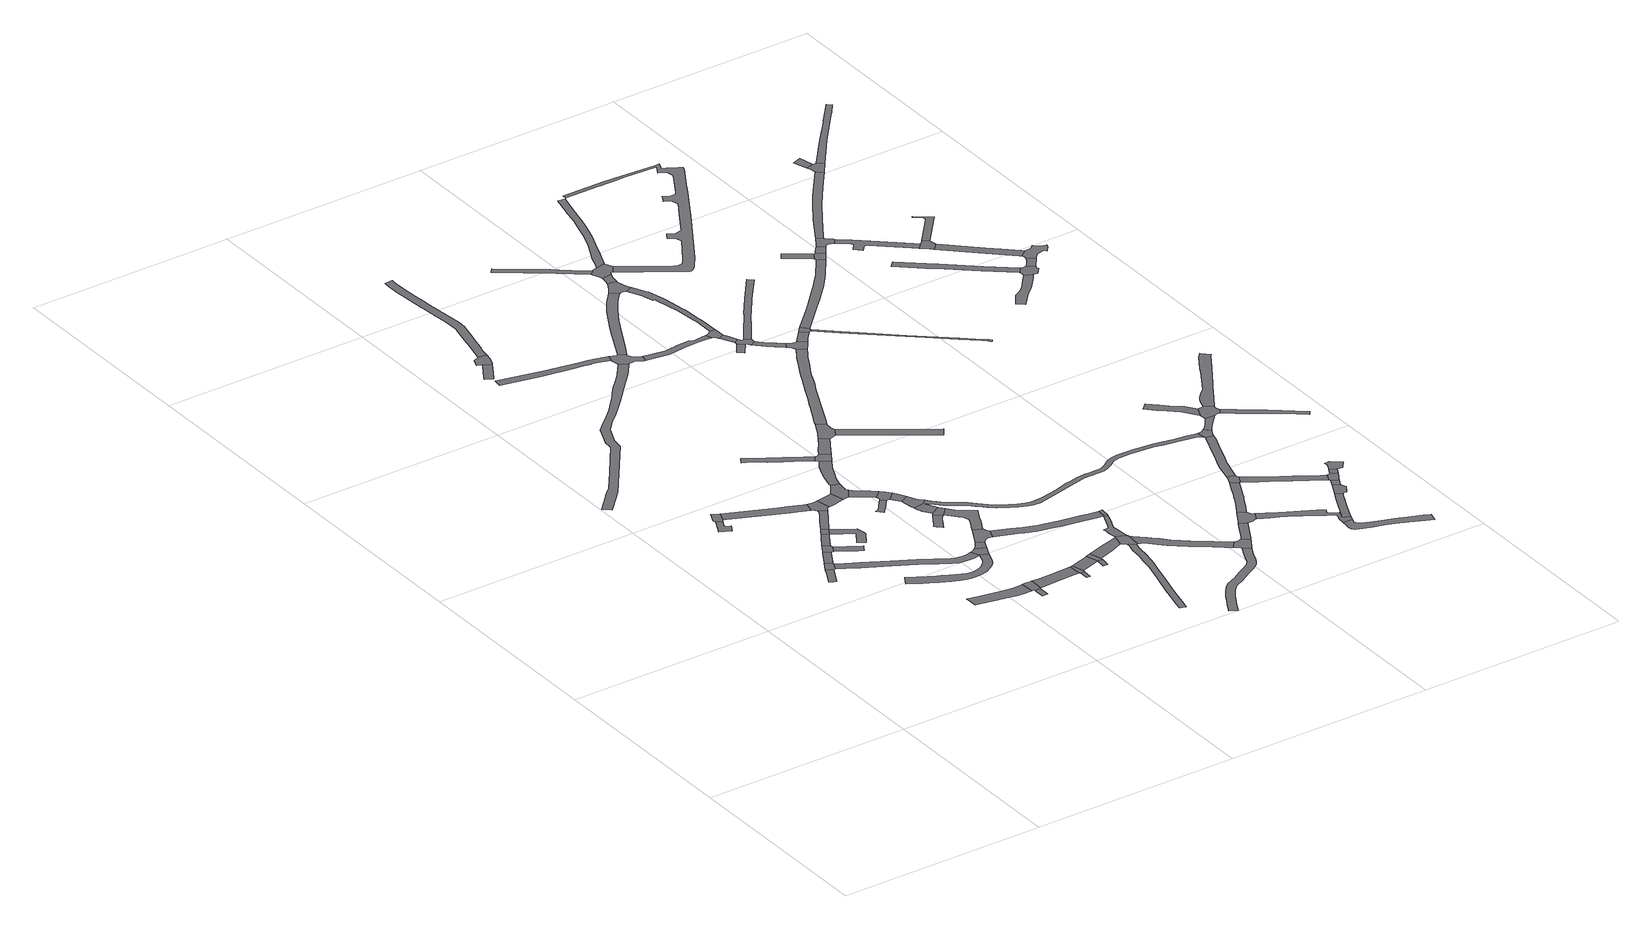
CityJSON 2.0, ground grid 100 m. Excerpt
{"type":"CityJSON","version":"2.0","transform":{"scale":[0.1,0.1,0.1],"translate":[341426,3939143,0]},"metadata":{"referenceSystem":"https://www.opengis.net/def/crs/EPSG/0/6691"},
"CityObjects":{
"road1":{"type":"Road","attributes":{"RoadStructureAttribute.sectionType":"1"},"geometry":[{"type":"MultiSurface","lod":"1","boundaries":[[[0,1,2,3,4,5,6]]]}]},
"road2":{"type":"Road","attributes":{"RoadStructureAttribute.sectionType":"1"},"geometry":[{"type":"MultiSurface","lod":"1","boundaries":[[[7,8,9,10,11,12]]]}]},
"road3":{"type":"Road","geometry":[{"type":"MultiSurface","lod":"1","boundaries":[[[13,14,15,0,6,16,17]]]}]},
"road4":{"type":"Road","geometry":[{"type":"MultiSurface","lod":"1","boundaries":[[[18,19,20,12,11,21]]]}]},
"road5":{"type":"Road","attributes":{"RoadStructureAttribute.sectionType":"1"},"geometry":[{"type":"MultiSurface","lod":"1","boundaries":[[[22,23,24,25,26,27,28,14,13]]]}]},
"road6":{"type":"Road","geometry":[{"type":"MultiSurface","lod":"1","boundaries":[[[29,30,31,26,25,32,33]]]}]},
"road7":{"type":"Road","attributes":{"RoadStructureAttribute.sectionType":"1"},"geometry":[{"type":"MultiSurface","lod":"1","boundaries":[[[34,30,29,35,36,37]]]}]},
"road8":{"type":"Road","geometry":[{"type":"MultiSurface","lod":"1","boundaries":[[[32,38,39,40,41,42,43,33]]]}]},
"road9":{"type":"Road","attributes":{"RoadStructureAttribute.sectionType":"1"},"geometry":[{"type":"MultiSurface","lod":"1","boundaries":[[[44,45,46,47,48,49,50,51,52,53,18,21]]]}]},
"road10":{"type":"Road","geometry":[{"type":"MultiSurface","lod":"1","boundaries":[[[54,37,36,55,56]]]}]},
"road11":{"type":"Road","attributes":{"RoadStructureAttribute.sectionType":"1"},"geometry":[{"type":"MultiSurface","lod":"1","boundaries":[[[57,58,59,60,61,62,63,64,65,66,67,68,17,16,69,70,71,72,73,74,75,76,77,78,79,80,81]]]}]},
"road12":{"type":"Road","attributes":{"RoadStructureAttribute.sectionType":"1"},"geometry":[{"type":"MultiSurface","lod":"1","boundaries":[[[82,83,84,85,86,87,55,36]]]}]},
"road13":{"type":"Road","attributes":{"RoadStructureAttribute.sectionType":"1"},"geometry":[{"type":"MultiSurface","lod":"1","boundaries":[[[88,89,90,91,92,93,94,95,96,97,98,99,100,101,102,103,104]]]}]},
"road14":{"type":"Road","attributes":{"RoadStructureAttribute.sectionType":"1"},"geometry":[{"type":"MultiSurface","lod":"1","boundaries":[[[105,106,107,108,109,110,111,112,113,114,115,116,117,118,119,120,121,122,123,124,125,126,127,128,129,130,131,132,133,134,135,136,137,138,139,81]]]}]},
"road15":{"type":"Road","attributes":{"RoadStructureAttribute.sectionType":"1"},"geometry":[{"type":"MultiSurface","lod":"1","boundaries":[[[140,141,142,143,144,145,146,147,148,149,150,151,152,153,154,155,156,157,158,159,160,161,162,163,164,165,166,167,168,169,170,171,172,173,174,175,176,177,178,179,180,181,182,183,184,185,186,187,188]]]}]},
"road16":{"type":"Road","attributes":{"RoadStructureAttribute.sectionType":"1"},"geometry":[{"type":"MultiSurface","lod":"1","boundaries":[[[55,189,190,191,192,193,194,195,56]]]}]},
"road17":{"type":"Road","geometry":[{"type":"MultiSurface","lod":"1","boundaries":[[[196,197,198,49,48,199,192,191,200,201,202]]]}]},
"road18":{"type":"Road","attributes":{"RoadStructureAttribute.sectionType":"1"},"geometry":[{"type":"MultiSurface","lod":"1","boundaries":[[[203,204,205,206,207,208]]]}]},
"road19":{"type":"Road","geometry":[{"type":"MultiSurface","lod":"1","boundaries":[[[209,210,211,212,213]]]}]},
"road20":{"type":"Road","geometry":[{"type":"MultiSurface","lod":"1","boundaries":[[[214,215,216,217,88,104,218,219,209,213]]]}]},
"road21":{"type":"Road","geometry":[{"type":"MultiSurface","lod":"1","boundaries":[[[220,221,222,223,224,225,226,203,208]]]}]},
"road22":{"type":"Road","attributes":{"RoadStructureAttribute.sectionType":"1"},"geometry":[{"type":"MultiSurface","lod":"1","boundaries":[[[227,228,229,196,202,230,231,232]]]}]},
"road23":{"type":"Road","geometry":[{"type":"MultiSurface","lod":"1","boundaries":[[[233,234,235,57,81,139,236,237]]]}]},
"road24":{"type":"Road","geometry":[{"type":"MultiSurface","lod":"1","boundaries":[[[238,227,232,239,240,241,242,243,244,245,246]]]}]},
"road25":{"type":"Road","attributes":{"RoadStructureAttribute.sectionType":"1"},"geometry":[{"type":"MultiSurface","lod":"1","boundaries":[[[247,248,249,250,215,214,251,252,253,254,255]]]}]},
"road26":{"type":"Road","attributes":{"RoadStructureAttribute.sectionType":"1"},"geometry":[{"type":"MultiSurface","lod":"1","boundaries":[[[256,257,258,259,260,234,233]]]}]},
"road27":{"type":"Road","geometry":[{"type":"MultiSurface","lod":"1","boundaries":[[[261,262,263,264,265,266,267,268]]]}]},
"road28":{"type":"Road","attributes":{"RoadStructureAttribute.sectionType":"1"},"geometry":[{"type":"MultiSurface","lod":"1","boundaries":[[[269,270,271,272,273,274,275,276,277,278,279,280,281,282]]]}]},
"road29":{"type":"Road","attributes":{"RoadStructureAttribute.sectionType":"1"},"geometry":[{"type":"MultiSurface","lod":"1","boundaries":[[[283,284,285,286,287,288,289,290,291,292,293,294,295,296]]]}]},
"road30":{"type":"Road","attributes":{"RoadStructureAttribute.sectionType":"1"},"geometry":[{"type":"MultiSurface","lod":"1","boundaries":[[[297,298,299,300,301,240,239,302,303,304]]]}]},
"road31":{"type":"Road","geometry":[{"type":"MultiSurface","lod":"1","boundaries":[[[305,306,307,308,309,310,311,312,313,314]]]}]},
"road32":{"type":"Road","geometry":[{"type":"MultiSurface","lod":"1","boundaries":[[[315,316,317,258,257,318,319,320,321,322,323,324,325]]]}]},
"road33":{"type":"Road","attributes":{"RoadStructureAttribute.sectionType":"1"},"geometry":[{"type":"MultiSurface","lod":"1","boundaries":[[[326,327,328,329,330,331,332,333,334,335,336,337,338,339,340,341,223,222,342,343,344,345,346,347,348,349,350,351,352,353,354,355,356]]]}]},
"road34":{"type":"Road","geometry":[{"type":"MultiSurface","lod":"1","boundaries":[[[268,357,358,359,297,304,360,361,261]]]}]},
"road35":{"type":"Road","attributes":{"RoadStructureAttribute.sectionType":"1"},"geometry":[{"type":"MultiSurface","lod":"1","boundaries":[[[245,362,363,364,365,366,367,368,369,370,371,372,373,246]]]}]},
"road36":{"type":"Road","geometry":[{"type":"MultiSurface","lod":"1","boundaries":[[[374,375,376,377]]]}]},
"road37":{"type":"Road","attributes":{"RoadStructureAttribute.sectionType":"1"},"geometry":[{"type":"MultiSurface","lod":"1","boundaries":[[[357,378,379,380,358]]]}]},
"road38":{"type":"Road","geometry":[{"type":"MultiSurface","lod":"1","boundaries":[[[376,381,382,383,255,254,377]]]}]},
"road39":{"type":"Road","geometry":[{"type":"MultiSurface","lod":"1","boundaries":[[[305,314,384,385,386,387]]]}]},
"road40":{"type":"Road","geometry":[{"type":"MultiSurface","lod":"1","boundaries":[[[388,389,390,391,392,393,394,379,378]]]}]},
"road41":{"type":"Road","attributes":{"RoadStructureAttribute.sectionType":"1"},"geometry":[{"type":"MultiSurface","lod":"1","boundaries":[[[395,396,397,398,399,400,401,402,403,385,384,404,405,406,407,408,409,410,411,412,413,315,325]]]}]},
"road42":{"type":"Road","attributes":{"RoadStructureAttribute.sectionType":"1"},"geometry":[{"type":"MultiSurface","lod":"1","boundaries":[[[414,415,416,383,382,417,418]]]}]},
"road43":{"type":"Road","geometry":[{"type":"MultiSurface","lod":"1","boundaries":[[[419,420,283,296,421,367,366,422]]]}]},
"road44":{"type":"Road","attributes":{"RoadStructureAttribute.sectionType":"1"},"geometry":[{"type":"MultiSurface","lod":"1","boundaries":[[[423,424,425,418]]]}]},
"road45":{"type":"Road","geometry":[{"type":"MultiSurface","lod":"1","boundaries":[[[414,418,425,426,427]]]}]},
"road46":{"type":"Road","attributes":{"RoadStructureAttribute.sectionType":"1"},"geometry":[{"type":"MultiSurface","lod":"1","boundaries":[[[428,429,430,431,432,433,419,422]]]}]},
"road47":{"type":"Road","attributes":{"RoadStructureAttribute.sectionType":"1"},"geometry":[{"type":"MultiSurface","lod":"1","boundaries":[[[434,435,436,437,438,439,440,441,442,443,444,445,446,447,448,449,450,451,452,453,454,455,456,457,458,459,460,461]]]}]},
"road48":{"type":"Road","geometry":[{"type":"MultiSurface","lod":"1","boundaries":[[[462,463,464,465,466,467,468,469,470,471,276,275,472,140,188]]]}]},
"road49":{"type":"Road","attributes":{"RoadStructureAttribute.sectionType":"1"},"geometry":[{"type":"MultiSurface","lod":"1","boundaries":[[[473,474,475,476,477,427,426,478,479,480,481]]]}]},
"road50":{"type":"Road","attributes":{"RoadStructureAttribute.sectionType":"1"},"geometry":[{"type":"MultiSurface","lod":"1","boundaries":[[[322,482,483,484,485,486,487,488,489,490,491,492,493,494,495,496,497,498,499,500,501,502,503,323]]]}]},
"road51":{"type":"Road","geometry":[{"type":"MultiSurface","lod":"1","boundaries":[[[504,505,506,507,430,429,508,509,510,511]]]}]},
"road52":{"type":"Road","geometry":[{"type":"MultiSurface","lod":"1","boundaries":[[[461,460,512,513,514,473,481]]]}]},
"road53":{"type":"Road","attributes":{"RoadStructureAttribute.sectionType":"1"},"geometry":[{"type":"MultiSurface","lod":"1","boundaries":[[[515,516,517,518,519,520,521,522,523,524,525,526,527,528,529,530,531,532,533,534,535,536,537,538,539,540,541,542,543,544,545,546,547,548]]]}]},
"road54":{"type":"Road","attributes":{"RoadStructureAttribute.sectionType":"1"},"geometry":[{"type":"MultiSurface","lod":"1","boundaries":[[[492,549,550,551,552,553,554,555,556,557,514,513,558,559,560,561,562,563,564,565]]]}]},
"road55":{"type":"Road","attributes":{"RoadStructureAttribute.sectionType":"1"},"geometry":[{"type":"MultiSurface","lod":"1","boundaries":[[[566,567,568,569,570,465,464,571,572,573,574,575,576]]]}]},
"road56":{"type":"Road","attributes":{"RoadStructureAttribute.sectionType":"1"},"geometry":[{"type":"MultiSurface","lod":"1","boundaries":[[[577,578,579,580,581,582,583,584,585,586,587,470,469,588,589,590,591,592,593,594,595,596,597,598]]]}]},
"road57":{"type":"Road","attributes":{"RoadStructureAttribute.sectionType":"1"},"geometry":[{"type":"MultiSurface","lod":"1","boundaries":[[[508,599,600,509]]]}]},
"road58":{"type":"Road","attributes":{"RoadStructureAttribute.sectionType":"1"},"geometry":[{"type":"MultiSurface","lod":"1","boundaries":[[[601,602,493,492,565]]]}]},
"road59":{"type":"Road","attributes":{"RoadStructureAttribute.sectionType":"1"},"geometry":[{"type":"MultiSurface","lod":"1","boundaries":[[[603,604,605,606,607,608,609,610,611,612,613,512,460,614,615,616,617,618,619,620,621,622,623,624]]]}]},
"road60":{"type":"Road","attributes":{"RoadStructureAttribute.sectionType":"1"},"geometry":[{"type":"MultiSurface","lod":"1","boundaries":[[[625,626,627,628,629,630,631,632,633,634,635,636,637,638,639,640,641,642,643,644,645,646,647,648,649,650,651,652,653,654,655,656,657,658,659,660,661,504,511]]]}]},
"road61":{"type":"Road","attributes":{"RoadStructureAttribute.sectionType":"1"},"geometry":[{"type":"MultiSurface","lod":"1","boundaries":[[[662,663,664,665,666,667,668,669,670]]]}]},
"road62":{"type":"Road","geometry":[{"type":"MultiSurface","lod":"1","boundaries":[[[671,672,673,674,675]]]}]},
"road63":{"type":"Road","geometry":[{"type":"MultiSurface","lod":"1","boundaries":[[[575,676,677,678,679,680,681,682,683,576]]]}]},
"road64":{"type":"Road","attributes":{"RoadStructureAttribute.sectionType":"1"},"geometry":[{"type":"MultiSurface","lod":"1","boundaries":[[[386,684,685,686,391,687,688,689,690,691,692,693,694,695,696,697,698,699,700,701,702,703,704,705,706,707,708,709,710,711,712,713,714,715,716,717,718,719,720,721,722,723,724,725,726,727,728,729,730,731,732,733,734,735,736,737,738,739,740,741,742,743,744,745,746,747,748,749,750,751,752,753,754,755,756,757,758,759,760,761,762,763,764,765,766,767,768,769,770,771,772,773,774,775,776,777,778,779,780,781,782,392,391,390,783,784,785,786,387]]]}]},
"road65":{"type":"Road","attributes":{"RoadStructureAttribute.sectionType":"1"},"geometry":[{"type":"MultiSurface","lod":"1","boundaries":[[[678,787,788,789,790,679]]]}]},
"road66":{"type":"Road","geometry":[{"type":"MultiSurface","lod":"1","boundaries":[[[791,792,793,794,624,623,795,796,797,515,548]]]}]},
"road67":{"type":"Road","geometry":[{"type":"MultiSurface","lod":"1","boundaries":[[[798,799,800,801,802,803,789,788,804,675,674,805,806,807,808]]]}]},
"road68":{"type":"Road","attributes":{"RoadStructureAttribute.sectionType":"1"},"geometry":[{"type":"MultiSurface","lod":"1","boundaries":[[[809,810,811,812,813,814,815,816,817,682,681,818,819,820,821,822,823,824,825,826,827,828,829]]]}]},
"road69":{"type":"Road","geometry":[{"type":"MultiSurface","lod":"1","boundaries":[[[828,830,831,832,833,834,835,836,598,597,837,838,839,829]]]}]},
"road70":{"type":"Road","attributes":{"RoadStructureAttribute.sectionType":"1"},"geometry":[{"type":"MultiSurface","lod":"1","boundaries":[[[840,841,842,843,844,798,808,845,846,847,848,849,850,851]]]}]},
"road71":{"type":"Road","attributes":{"RoadStructureAttribute.sectionType":"1"},"geometry":[{"type":"MultiSurface","lod":"1","boundaries":[[[834,852,853,854,855,856,835]]]}]},
"road72":{"type":"Road","attributes":{"RoadStructureAttribute.sectionType":"1"},"geometry":[{"type":"MultiSurface","lod":"1","boundaries":[[[792,857,858,859,860,861,862,863,864,865,793]]]}]},
"road73":{"type":"Road","geometry":[{"type":"MultiSurface","lod":"1","boundaries":[[[866,662,670,867,868,855,854,869,870,871,872]]]}]},
"road74":{"type":"Road","geometry":[{"type":"MultiSurface","lod":"1","boundaries":[[[850,873,874,875,643,642,876,877,878,879,880,881,851]]]}]},
"road75":{"type":"Road","geometry":[{"type":"MultiSurface","lod":"1","boundaries":[[[882,883,884,885,886,887,861,860,888,889,890]]]}]},
"road76":{"type":"Road","attributes":{"RoadStructureAttribute.sectionType":"1"},"geometry":[{"type":"MultiSurface","lod":"1","boundaries":[[[891,878,877,892,893,894,895]]]}]},
"road77":{"type":"Road","attributes":{"RoadStructureAttribute.sectionType":"1"},"geometry":[{"type":"MultiSurface","lod":"1","boundaries":[[[896,897,898,899,900,901,902,903,904,905,802,801]]]}]},
"road78":{"type":"Road","geometry":[{"type":"MultiSurface","lod":"1","boundaries":[[[906,907,908,909,910,911,912,891,895]]]}]},
"road79":{"type":"Road","attributes":{"RoadStructureAttribute.sectionType":"1"},"geometry":[{"type":"MultiSurface","lod":"1","boundaries":[[[913,914,915,916,917,918,919,920,921,885,884,922,923,924,925,926,927,928,929]]]}]},
"road80":{"type":"Road","attributes":{"RoadStructureAttribute.sectionType":"1"},"geometry":[{"type":"MultiSurface","lod":"1","boundaries":[[[930,931,932,933,934,935,936,937,938,939,940,941,942,866,872,943,944,945,946,947,948,949,950,951,952,953,954,955]]]}]},
"road81":{"type":"Road","attributes":{"RoadStructureAttribute.sectionType":"1"},"geometry":[{"type":"MultiSurface","lod":"1","boundaries":[[[956,957,958,959,960,961,962,963,964,965,890,889,966,967,968,969,970,971,972,973,974,975,976,977,978,979,980,981]]]}]},
"road82":{"type":"Road","geometry":[{"type":"MultiSurface","lod":"1","boundaries":[[[982,983,984,985,986,987,913,929]]]}]},
"road83":{"type":"Road","attributes":{"RoadStructureAttribute.sectionType":"1"},"geometry":[{"type":"MultiSurface","lod":"1","boundaries":[[[988,989,990,991,992,993,994,995,996,997,998,999,1000,1001,1002,1003,1004,1005,908,907]]]}]},
"road84":{"type":"Road","attributes":{"RoadStructureAttribute.sectionType":"1"},"geometry":[{"type":"MultiSurface","lod":"1","boundaries":[[[910,1006,1007,1008,1009,1010,1011,1012,1013,1014,1015,1016,1017,1018,1019,1020,1021,1022,1023,911]]]}]},
"road85":{"type":"Road","attributes":{"RoadStructureAttribute.sectionType":"1"},"geometry":[{"type":"MultiSurface","lod":"1","boundaries":[[[1024,1025,1026,1027,1028,1029,1030,1031,1032,1033,1034,1035,1036,1037,1038,1039,1040,1041,986,985]]]}]},
"road86":{"type":"Road","geometry":[{"type":"MultiSurface","lod":"1","boundaries":[[[1042,1043,1044,1045,1046,1047,1048,1049,1050,1051,1052,956,981]]]}]},
"road87":{"type":"Road","attributes":{"RoadStructureAttribute.sectionType":"1"},"geometry":[{"type":"MultiSurface","lod":"1","boundaries":[[[1053,1054,1055,1056,1057,1058,1059,983,982,1060,1061,1062,1063,1064,1065,1066,1067,1068,1069]]]}]},
"road88":{"type":"Road","attributes":{"RoadStructureAttribute.sectionType":"1"},"geometry":[{"type":"MultiSurface","lod":"1","boundaries":[[[977,1070,1071,1072,1073,1074,1075,1076,1077,1078,1079,1080,1081,1082,1083,1084,1085,1086,1087,1088,1089,1090,978]]]}]},
"road89":{"type":"Road","geometry":[{"type":"MultiSurface","lod":"1","boundaries":[[[1091,1092,1093,1094,1095,1096,1097,1098,1099,1100,1101,1102,1103,1104,1105,1106,1107,1108,1109,1110,1111,1112,1113,1114,1115,1116,1117,1118,1119,1120,1121,1122,1123,871,870,1124,1125,1126,1127,1128,1129,1130,1131,1132,1133,1134,1135,1136,1137,1138,1139,1140,1141,1142,1143,1144,1145,1146,1147,1148]]]}]},
"road90":{"type":"Road","geometry":[{"type":"MultiSurface","lod":"1","boundaries":[[[1149,1150,1151,1152,1153,1154,1048,1047,1155,1156,1157]]]}]},
"road91":{"type":"Road","geometry":[{"type":"MultiSurface","lod":"1","boundaries":[[[1158,1159,1160,734,733,1033,1032,1161,1162,1163,1164]]]}]},
"road92":{"type":"Road","attributes":{"RoadStructureAttribute.sectionType":"1"},"geometry":[{"type":"MultiSurface","lod":"1","boundaries":[[[1152,1151,1165,1166]]]}]},
"road93":{"type":"Road","geometry":[{"type":"MultiSurface","lod":"1","boundaries":[[[1165,1167,1168,1169,1170,1171,1172,1069,1068,1166]]]}]},
"road94":{"type":"Road","attributes":{"RoadStructureAttribute.sectionType":"1"},"geometry":[{"type":"MultiSurface","lod":"1","boundaries":[[[1173,1174,1175,1176,1177,1178,1179,1180,1181,1182]]]}]},
"road95":{"type":"Road","attributes":{"RoadStructureAttribute.sectionType":"1"},"geometry":[{"type":"MultiSurface","lod":"1","boundaries":[[[1163,1183,1184,1185,1186,1187,1188,1189,1190,1191,1164]]]}]},
"road96":{"type":"Road","attributes":{"RoadStructureAttribute.sectionType":"1"},"geometry":[{"type":"MultiSurface","lod":"1","boundaries":[[[1170,1169,1192,1193,1194]]]}]},
"road97":{"type":"Road","geometry":[{"type":"MultiSurface","lod":"1","boundaries":[[[1195,1196,1197,1198,1199,1200]]]}]},
"road98":{"type":"Road","geometry":[{"type":"MultiSurface","lod":"1","boundaries":[[[1201,1202,1203,1204,1205,1206,1207,1194,1193]]]}]},
"road99":{"type":"Road","geometry":[{"type":"MultiSurface","lod":"1","boundaries":[[[1208,1015,1014,1209,1210,1211,1212,1195,1200]]]}]},
"road100":{"type":"Road","geometry":[{"type":"MultiSurface","lod":"1","boundaries":[[[1181,1213,1188,1187,1214,1215,1216,1217,1218,1219,1220,1221,1182]]]}]},
"road101":{"type":"Road","attributes":{"RoadStructureAttribute.sectionType":"1"},"geometry":[{"type":"MultiSurface","lod":"1","boundaries":[[[1222,1223,1211,1210,1224]]]}]},
"road102":{"type":"Road","geometry":[{"type":"MultiSurface","lod":"1","boundaries":[[[1225,1226,1227,1222,1224,1228,1229,1230,1231,1232,1233,1234,1235,1236,1237,1238]]]}]},
"road103":{"type":"Road","attributes":{"RoadStructureAttribute.sectionType":"1"},"geometry":[{"type":"MultiSurface","lod":"1","boundaries":[[[1239,1240,1241,1242,1243,1244,1245,1246,1216,1215,1247,1248,1249,1250,1251,1252,1253,1254,1255]]]}]},
"road104":{"type":"Road","attributes":{"RoadStructureAttribute.sectionType":"1"},"geometry":[{"type":"MultiSurface","lod":"1","boundaries":[[[1256,1257,1258,1259,1260,1261,1262,1263,1264,1265,1266,1220,1219,1267,1268,1269,1270,1271,1272,1273,1274,1275,1276,1277,1278]]]}]},
"road105":{"type":"Road","attributes":{"RoadStructureAttribute.sectionType":"1"},"geometry":[{"type":"MultiSurface","lod":"1","boundaries":[[[1279,1280,1281,1233,1232,1282,1283,1284,1285,1286,1287,1288,1289,1290,1291,1292,1293,1294,1295,1296,1297]]]}]},
"road106":{"type":"Road","attributes":{"RoadStructureAttribute.sectionType":"1"},"geometry":[{"type":"MultiSurface","lod":"1","boundaries":[[[1298,1299,1300,1301,1302,1303,1304,1305,1306,1307]]]}]},
"road107":{"type":"Road","attributes":{"RoadStructureAttribute.sectionType":"1"},"geometry":[{"type":"MultiSurface","lod":"1","boundaries":[[[1308,1309,1310,1311,1312,1313,1314,1315,1316,1317,1318,1319,1320,1321]]]}]},
"road108":{"type":"Road","attributes":{"RoadStructureAttribute.sectionType":"1"},"geometry":[{"type":"MultiSurface","lod":"1","boundaries":[[[1322,1323,1324,1325,1326,1327,1328,1329,1330,1331,1332,1333,1225,1238]]]}]},
"road109":{"type":"Road","geometry":[{"type":"MultiSurface","lod":"1","boundaries":[[[1296,1334,1335,1336,1337,1338,1339,1297]]]}]},
"road110":{"type":"Road","geometry":[{"type":"MultiSurface","lod":"1","boundaries":[[[1340,1341,1307,1306,1342,1321,1320,1343,1344,1345,1346,1347,1348]]]}]},
"road111":{"type":"Road","attributes":{"RoadStructureAttribute.sectionType":"1"},"geometry":[{"type":"MultiSurface","lod":"1","boundaries":[[[1349,1350,1351,1336,1335,1352,1353,1354,1355]]]}]},
"road112":{"type":"Road","attributes":{"RoadStructureAttribute.sectionType":"1"},"geometry":[{"type":"MultiSurface","lod":"1","boundaries":[[[1356,1357,1358,1359,1360,1361,1362,1338,1337]]]}]},
"road113":{"type":"Road","attributes":{"RoadStructureAttribute.sectionType":"1"},"geometry":[{"type":"MultiSurface","lod":"1","boundaries":[[[1347,1363,1364,1365,1366,1348]]]}]},
"road114":{"type":"Road","geometry":[{"type":"MultiSurface","lod":"1","boundaries":[[[1367,1368,1369,1370,1371]]]}]},
"road115":{"type":"Road","geometry":[{"type":"MultiSurface","lod":"1","boundaries":[[[1327,1372,1373,1374,1371,1370,1375,1376,1328]]]}]},
"road116":{"type":"Road","geometry":[{"type":"MultiSurface","lod":"1","boundaries":[[[1354,1377,1378,1364,1363,1379,1380,1381,1382,1383,1384,1385,1386,1387,1355]]]}]},
"road117":{"type":"Road","attributes":{"RoadStructureAttribute.sectionType":"1"},"geometry":[{"type":"MultiSurface","lod":"1","boundaries":[[[1388,1389,1390,1391,1392,1393,1394,1373,1372,1395,1396,1397,1398,1399,1400,1401,1402]]]}]}
},
"vertices":[
[494,1281,0],[478,1249,0],[447,1190,0],[465,1181,0],[478,1174,0],[509,1233,0],[524,1261,0],
[306,1802,0],[358,1774,0],[377,1810,0],[351,1823,0],[371,1862,0],[344,1876,0],
[552,1310,0],[521,1328,0],[509,1307,0],[533,1265,0],[552,1301,0],
[398,1921,0],[360,1938,0],[339,1890,0],[377,1874,0],
[553,1313,0],[556,1317,0],[596,1384,0],[598,1387,0],[568,1406,0],[566,1402,0],[525,1335,0],
[627,1436,0],[598,1455,0],[592,1446,0],[610,1387,0],[628,1423,0],
[640,1521,0],[669,1502,0],[677,1515,0],[648,1533,0],
[662,1356,0],[699,1333,0],[722,1320,0],[733,1338,0],[742,1354,0],[682,1390,0],
[394,1866,0],[647,1757,0],[675,1745,0],[711,1730,0],[731,1724,0],[744,1775,0],[740,1776,0],[728,1779,0],[668,1805,0],[626,1823,0],
[657,1548,0],[699,1548,0],[671,1569,0],
[1084,1049,0],[1080,1047,0],[1060,1042,0],[1042,1042,0],[1023,1043,0],[1004,1046,0],[985,1055,0],[924,1092,0],[862,1129,0],[764,1184,0],[649,1247,0],[592,1279,0],[571,1242,0],[628,1210,0],[743,1148,0],[841,1092,0],[902,1056,0],[916,1048,0],[966,1018,0],[991,1006,0],[1018,1001,0],[1041,1000,0],[1065,1000,0],[1093,1007,0],[1101,1009,0],
[775,1455,0],[734,1392,0],[767,1371,0],[809,1434,0],[808,1442,0],[802,1485,0],
[1106,703,0],[1104,702,0],[1062,701,0],[1043,702,0],[999,710,0],[969,715,0],[899,728,0],[846,739,0],[845,677,0],[888,669,0],[952,657,0],[958,656,0],[981,652,0],[989,651,0],[1032,641,0],[1059,638,0],[1110,638,0],
[1096,997,0],[1085,965,0],[1074,946,0],[1064,936,0],[1048,925,0],[1034,916,0],[1003,908,0],[987,908,0],[967,913,0],[927,933,0],[902,945,0],[869,961,0],[855,969,0],[819,989,0],[780,1010,0],[733,1038,0],[706,991,0],[753,963,0],[768,954,0],[792,941,0],[829,920,0],[877,896,0],[912,882,0],[939,874,0],[959,870,0],[982,868,0],[1008,868,0],[1050,879,0],[1070,891,0],[1090,904,0],[1107,922,0],[1115,937,0],[1121,948,0],[1134,982,0],[1138,993,0],
[762,3191,0],[757,3186,0],[737,3161,0],[709,3125,0],[705,3120,0],[673,3087,0],[631,3046,0],[601,3010,0],[590,2995,0],[574,2974,0],[540,2937,0],[513,2904,0],[487,2880,0],[466,2860,0],[441,2839,0],[426,2826,0],[382,2783,0],[380,2778,0],[343,2692,0],[342,2689,0],[335,2640,0],[212,2472,0],[132,2364,0],[114,2348,0],[88,2323,0],[83,2318,0],[7,2239,0],[40,2208,0],[115,2286,0],[145,2315,0],[235,2436,0],[373,2623,0],[374,2625,0],[381,2678,0],[413,2753,0],[416,2761,0],[453,2800,0],[464,2813,0],[489,2834,0],[511,2854,0],[535,2877,0],[598,2942,0],[622,2967,0],[694,3046,0],[705,3057,0],[742,3097,0],[760,3119,0],[791,3159,0],[797,3167,0],
[750,1627,0],[782,1677,0],[784,1680,0],[750,1702,0],[749,1690,0],[729,1660,0],[710,1630,0],
[797,1773,0],[779,1772,0],[763,1773,0],[735,1723,0],[797,1700,0],[805,1701,0],[809,1702,0],
[286,3516,0],[252,3462,0],[223,3415,0],[258,3393,0],[288,3440,0],[321,3495,0],
[1124,631,0],[1124,623,0],[1124,576,0],[1151,578,0],[1150,631,0],
[1155,635,0],[1157,704,0],[1146,704,0],[1127,704,0],[1121,636,0],[1124,632,0],
[328,3505,0],[341,3537,0],[348,3573,0],[308,3580,0],[276,3565,0],[263,3526,0],[286,3519,0],
[877,1789,0],[860,1785,0],[825,1777,0],[839,1707,0],[870,1714,0],[893,1719,0],
[1160,1042,0],[1112,1063,0],[1097,1054,0],[1148,1016,0],[1159,1041,0],
[908,1834,0],[923,1725,0],[955,1773,0],[953,1777,0],[950,1785,0],[950,1791,0],[950,1799,0],[957,1836,0],[916,1846,0],
[1350,706,0],[1309,704,0],[1262,702,0],[1199,702,0],[1202,640,0],[1264,642,0],[1312,644,0],[1361,646,0],[1357,707,0],
[1163,1049,0],[1179,1082,0],[1144,1104,0],[1138,1094,0],[1125,1076,0],
[1017,1627,0],[1006,1614,0],[964,1562,0],[949,1559,0],[974,1532,0],[1009,1573,0],[1034,1605,0],[1038,1609,0],
[437,3295,0],[598,3269,0],[631,3264,0],[666,3258,0],[669,3258,0],[687,3254,0],[754,3234,0],[764,3267,0],[696,3288,0],[672,3293,0],[637,3298,0],[468,3326,0],[253,3375,0],[246,3334,0],
[998,2082,0],[961,2105,0],[884,2153,0],[827,2189,0],[803,2204,0],[753,2236,0],[733,2248,0],[714,2219,0],[735,2206,0],[808,2160,0],[809,2159,0],[865,2123,0],[943,2076,0],[978,2052,0],
[1055,1689,0],[1034,1705,0],[1025,1713,0],[1009,1725,0],[966,1763,0],[951,1704,0],[992,1676,0],[1017,1652,0],
[1127,1393,0],[1107,1362,0],[1086,1327,0],[1078,1315,0],[1087,1305,0],[1107,1284,0],[1114,1296,0],[1121,1306,0],[1141,1341,0],[1163,1370,0],
[1195,1198,0],[1182,1174,0],[1157,1125,0],[1191,1096,0],[1200,1103,0],[1213,1104,0],[1227,1104,0],[1234,1101,0],[1252,1149,0],[1245,1153,0],[1235,1178,0],
[339,4313,0],[337,4301,0],[337,4283,0],[337,4227,0],[349,4061,0],[350,4047,0],[358,3961,0],[361,3940,0],[365,3901,0],[366,3865,0],[366,3830,0],[356,3789,0],[352,3772,0],[337,3707,0],[329,3668,0],[327,3658,0],[356,3618,0],[365,3646,0],[375,3690,0],[391,3762,0],[397,3786,0],[407,3825,0],[407,3863,0],[406,3904,0],[390,4052,0],[388,4081,0],[382,4154,0],[377,4229,0],[374,4285,0],[375,4301,0],[376,4314,0],
[1055,1608,0],[1094,1644,0],[1073,1669,0],[1023,1642,0],[1023,1634,0],
[961,1853,0],[971,1885,0],[982,1911,0],[1008,1964,0],[1038,2012,0],[993,2040,0],[967,2001,0],[955,1975,0],[943,1948,0],[935,1923,0],[924,1886,0],[918,1857,0],
[1365,594,0],[1381,593,0],[1384,638,0],[1365,639,0],
[1087,1566,0],[1129,1588,0],[1110,1621,0],
[1385,641,0],[1387,651,0],[1369,708,0],
[1166,1370,0],[1204,1410,0],[1185,1436,0],[1136,1406,0],
[1090,1536,0],[1094,1510,0],[1099,1488,0],[1153,1500,0],[1173,1517,0],[1154,1539,0],[1146,1549,0],
[1247,1201,0],[1252,1210,0],[1269,1242,0],[1272,1249,0],[1281,1268,0],[1308,1318,0],[1272,1341,0],[1253,1359,0],[1229,1380,0],[1192,1344,0],[1211,1322,0],[1225,1305,0],[1233,1285,0],[1234,1275,0],[1232,1268,0],[1226,1257,0],[1211,1229,0],[1207,1222,0],[1195,1199,0],
[1464,739,0],[1463,738,0],[1390,715,0],[1409,657,0],[1483,682,0],
[1024,2089,0],[1014,2080,0],[991,2044,0],[1069,2061,0],
[1478,635,0],[1501,634,0],[1507,679,0],
[1508,691,0],[1487,747,0],
[1086,2087,0],[1137,2168,0],[1096,2194,0],[1072,2158,0],[1047,2123,0],[1045,2121,0],
[1665,708,0],[1655,668,0],[1650,614,0],[1640,569,0],[1631,515,0],[1620,471,0],[1610,433,0],[1597,384,0],[1577,313,0],[1563,254,0],[1551,202,0],[1541,159,0],[1555,156,0],[1570,152,0],[1580,195,0],[1593,247,0],[1606,305,0],[1626,376,0],[1639,425,0],[1649,465,0],[1660,508,0],[1666,531,0],[1673,562,0],[1682,609,0],[1687,664,0],[1694,695,0],[1703,701,0],[1666,723,0],
[829,3174,0],[867,3153,0],[874,3152,0],[879,3186,0],[846,3205,0],[835,3222,0],[831,3229,0],[835,3237,0],[801,3256,0],[799,3256,0],[754,3231,0],
[1655,800,0],[1644,796,0],[1632,793,0],[1568,776,0],[1498,752,0],[1519,695,0],[1590,720,0],[1636,740,0],[1643,744,0],
[1277,1086,0],[1309,1074,0],[1338,1061,0],[1363,1051,0],[1411,1033,0],[1432,1028,0],[1472,1018,0],[1530,1007,0],[1625,988,0],[1686,979,0],[1718,975,0],[1723,1020,0],[1685,1024,0],[1665,1028,0],[1641,1032,0],[1633,1033,0],[1539,1051,0],[1484,1063,0],[1443,1071,0],[1426,1076,0],[1383,1094,0],[1336,1114,0],
[1156,2304,0],[1134,2260,0],[1130,2251,0],[1119,2230,0],[1171,2177,0],[1199,2218,0],[1193,2239,0],[1196,2274,0],
[1709,776,0],[1707,782,0],[1659,809,0],
[2044,416,0],[2019,366,0],[2003,328,0],[1995,311,0],[1991,306,0],[1986,299,0],[1978,292,0],[1960,281,0],[1918,258,0],[1877,234,0],[1828,210,0],[1803,190,0],[1777,158,0],[1761,133,0],[1757,127,0],[1742,101,0],[1723,68,0],[1697,21,0],[1731,0,0],[1754,42,0],[1778,84,0],[1791,106,0],[1810,135,0],[1832,162,0],[1849,176,0],[1896,199,0],[1938,223,0],[1980,247,0],[2002,260,0],[2016,272,0],[2029,291,0],[2040,311,0],[2055,350,0],[2080,397,0],
[1711,956,0],[1699,927,0],[1687,902,0],[1678,883,0],[1676,880,0],[1653,880,0],[1653,871,0],[1655,838,0],[1656,832,0],[1705,797,0],[1703,813,0],[1700,843,0],[1698,872,0],[1705,894,0],[1717,919,0],[1730,949,0],[1736,969,0],
[1132,3169,0],[1117,3182,0],[1060,3179,0],[1000,3171,0],[988,3170,0],[987,3134,0],[1065,3144,0],[1145,3149,0],[1183,3147,0],[1211,3146,0],[1203,3177,0],
[1065,3699,0],[1053,3684,0],[1027,3654,0],[1018,3644,0],[974,3582,0],[963,3564,0],[906,3465,0],[898,3448,0],[878,3408,0],[836,3322,0],[829,3308,0],[864,3289,0],[938,3429,0],[945,3443,0],[972,3492,0],[1012,3557,0],[1036,3591,0],[1053,3616,0],[1087,3657,0],[1094,3663,0],[1106,3671,0],[1066,3701,0],
[1550,1916,0],[1579,1957,0],
[1737,972,0],[1742,1018,0],
[2018,501,0],[1977,534,0],[1941,561,0],[1897,594,0],[1892,598,0],[1867,621,0],[1835,651,0],[1805,683,0],[1778,710,0],[1764,724,0],[1719,764,0],[1716,698,0],[1730,690,0],[1767,650,0],[1798,619,0],[1831,588,0],[1868,559,0],[1914,525,0],[1950,498,0],[1991,465,0],[2017,445,0],[2045,480,0],
[1209,2297,0],[1213,2306,0],[1230,2342,0],[1257,2399,0],[1273,2433,0],[1292,2470,0],[1309,2505,0],[1326,2540,0],[1346,2579,0],[1359,2605,0],[1367,2622,0],[1380,2651,0],[1397,2682,0],[1418,2719,0],[1433,2748,0],[1453,2782,0],[1467,2804,0],[1489,2838,0],[1449,2862,0],[1438,2844,0],[1428,2829,0],[1414,2806,0],[1393,2771,0],[1377,2741,0],[1357,2704,0],[1339,2672,0],[1325,2641,0],[1305,2599,0],[1285,2560,0],[1268,2525,0],[1251,2491,0],[1232,2454,0],[1216,2423,0],[1214,2419,0],[1187,2367,0],[1179,2350,0],[1162,2317,0],
[1120,3895,0],[1090,3915,0],[1006,3984,0],[977,4006,0],[776,4151,0],[758,4127,0],[982,3964,0],[987,3961,0],[1096,3873,0],
[1227,2984,0],[1253,2962,0],[1292,3015,0],[1297,3020,0],[1269,3045,0],
[1219,3145,0],[1224,3141,0],[1234,3123,0],[1263,3139,0],[1262,3189,0],[1262,3195,0],[1238,3194,0],[1210,3177,0],
[1172,1457,0],[1163,1475,0],[1160,1483,0],[1166,1486,0],[1168,1484,0],[1187,1463,0],[1214,1435,0],[1235,1419,0],[1269,1396,0],[1295,1376,0],[1320,1350,0],[1330,1341,0],[1355,1317,0],[1386,1290,0],[1433,1261,0],[1465,1242,0],[1501,1227,0],[1530,1221,0],[1561,1219,0],[1599,1226,0],[1643,1235,0],[1685,1246,0],[1747,1263,0],[1781,1270,0],[1815,1277,0],[1834,1280,0],[1855,1282,0],[1874,1281,0],[1901,1282,0],[1935,1282,0],[1955,1286,0],[1967,1294,0],[1979,1301,0],[1984,1304,0],[1996,1313,0],[2017,1326,0],[2029,1329,0],[2043,1332,0],[2058,1334,0],[2080,1335,0],[2108,1334,0],[2131,1333,0],[2156,1332,0],[2182,1329,0],[2222,1324,0],[2269,1315,0],[2325,1305,0],[2384,1295,0],[2413,1287,0],[2445,1274,0],[2440,1312,0],[2439,1312,0],[2421,1313,0],[2389,1319,0],[2329,1330,0],[2274,1340,0],[2226,1349,0],[2185,1354,0],[2158,1357,0],[2132,1358,0],[2127,1358,0],[2080,1360,0],[2056,1359,0],[2040,1357,0],[2023,1354,0],[2007,1348,0],[1993,1341,0],[1989,1338,0],[1988,1338,0],[1982,1334,0],[1965,1321,0],[1946,1310,0],[1932,1307,0],[1901,1307,0],[1874,1306,0],[1854,1307,0],[1831,1305,0],[1810,1301,0],[1775,1294,0],[1741,1288,0],[1679,1270,0],[1638,1259,0],[1594,1251,0],[1560,1247,0],[1533,1249,0],[1510,1254,0],[1479,1267,0],[1446,1283,0],[1407,1307,0],[1401,1310,0],[1372,1336,0],[1339,1369,0],[1312,1397,0],[1284,1417,0],[1250,1440,0],[1231,1454,0],[1205,1480,0],[1189,1497,0],[1187,1500,0],[1104,1468,0],[1108,1457,0],[1111,1448,0],[1125,1425,0],
[1240,3114,0],[1269,3060,0],[1294,3073,0],[1275,3113,0],
[2085,406,0],[2118,460,0],[2083,482,0],[2066,477,0],[2027,437,0],[2037,431,0],[2043,424,0],
[1343,3016,0],[1341,3024,0],[1341,3037,0],[1344,3044,0],[1316,3058,0],[1303,3057,0],[1270,3054,0],[1301,3020,0],[1303,3020,0],[1306,3018,0],[1315,3003,0],
[1172,3598,0],[1180,3570,0],[1187,3545,0],[1197,3545,0],[1200,3531,0],[1223,3418,0],[1225,3396,0],[1234,3307,0],[1235,3299,0],[1259,3293,0],[1259,3298,0],[1258,3313,0],[1251,3400,0],[1249,3421,0],[1233,3515,0],[1230,3537,0],[1227,3552,0],[1210,3612,0],[1207,3618,0],[1172,3686,0],[1138,3669,0],
[1168,3694,0],[1161,3708,0],[1155,3733,0],[1150,3759,0],[1150,3762,0],[1108,3767,0],[1088,3732,0],[1115,3675,0],[1123,3676,0],[1130,3675,0],
[1425,2939,0],[1409,2953,0],[1401,2959,0],[1384,2973,0],[1351,3004,0],[1328,2985,0],[1361,2953,0],[1364,2951,0],[1389,2930,0],[1407,2915,0],[1424,2900,0],[1442,2928,0],
[1152,3775,0],[1159,3805,0],[1166,3823,0],[1116,3817,0],[1113,3789,0],
[2125,470,0],[2134,487,0],[2153,521,0],[2184,576,0],[2149,595,0],[2139,578,0],[2118,540,0],[2102,511,0],[2090,490,0],
[1146,3902,0],[1114,3837,0],[1116,3829,0],[1173,3839,0],[1183,3836,0],[1208,3874,0],[1192,3914,0],
[1433,2890,0],[1441,2881,0],[1445,2873,0],[1508,2862,0],[1525,2886,0],[1488,2913,0],[1483,2910,0],[1478,2910,0],[1459,2917,0],
[2243,629,0],[2237,643,0],[2233,658,0],[2198,677,0],[2173,633,0],[2150,596,0],[2209,577,0],[2232,583,0],[2253,624,0],
[1542,2976,0],[1542,2911,0],[1550,2919,0],[1567,2938,0],[1576,2947,0],
[1391,3112,0],[1460,3212,0],[1467,3221,0],[1536,3313,0],[1636,3440,0],[1612,3459,0],[1512,3331,0],[1438,3232,0],[1436,3229,0],[1354,3112,0],
[1583,2953,0],[1587,2952,0],[1595,2962,0],[1593,2966,0],[1596,2973,0],[1566,3003,0],[1559,2995,0],
[2314,894,0],[2294,854,0],[2267,800,0],[2261,789,0],[2252,771,0],[2243,754,0],[2220,713,0],[2202,685,0],[2198,678,0],[2255,693,0],[2279,738,0],[2287,752,0],[2291,758,0],[2295,766,0],[2304,784,0],[2330,836,0],[2350,877,0],
[1318,4397,0],[1306,4345,0],[1305,4340,0],[1290,4276,0],[1278,4234,0],[1275,4225,0],[1275,4224,0],[1253,4146,0],[1224,4077,0],[1201,4030,0],[1182,3992,0],[1177,3982,0],[1158,3927,0],[1235,4014,0],[1248,4048,0],[1255,4064,0],[1284,4135,0],[1306,4213,0],[1307,4215,0],[1322,4268,0],[1329,4297,0],[1332,4313,0],[1338,4337,0],[1361,4428,0],[1367,4451,0],[1332,4458,0],
[2540,386,0],[2537,387,0],[2555,426,0],[2540,433,0],[2506,453,0],[2521,477,0],[2488,496,0],[2401,543,0],[2343,575,0],[2294,602,0],[2288,557,0],[2324,539,0],[2382,508,0],[2410,493,0],[2451,466,0],[2459,461,0],[2494,437,0],[2530,415,0],[2531,408,0],[2526,391,0],[2521,378,0],[2519,350,0],[2563,346,0],[2568,358,0],[2573,370,0],[2573,372,0],
[2356,877,0],[2375,914,0],[2371,923,0],[2370,934,0],[2333,943,0],[2331,934,0],
[1631,2912,0],[1681,2868,0],[1890,2683,0],[1955,2627,0],[2061,2533,0],[2136,2470,0],[2155,2452,0],[2160,2445,0],[2167,2439,0],[2174,2449,0],[2165,2461,0],[2155,2469,0],[2144,2479,0],[2069,2542,0],[1962,2636,0],[1898,2692,0],[1745,2828,0],[1689,2877,0],
[1730,3108,0],[1742,3119,0],[1755,3132,0],[1760,3137,0],[1822,3202,0],[1840,3221,0],[1870,3255,0],[1905,3300,0],[1979,3401,0],[1947,3424,0],[1942,3419,0],[1873,3324,0],[1838,3283,0],[1809,3250,0],[1792,3232,0],[1730,3167,0],[1699,3135,0],[1672,3108,0],
[2383,983,0],[2393,1016,0],[2403,1047,0],[2404,1049,0],[2421,1089,0],[2437,1129,0],[2456,1179,0],[2474,1224,0],[2483,1254,0],[2447,1266,0],[2436,1237,0],[2419,1194,0],[2399,1142,0],[2384,1104,0],[2366,1063,0],[2360,1044,0],[2352,1018,0],[2345,993,0],
[2590,411,0],[2615,463,0],[2621,475,0],[2633,501,0],[2649,535,0],[2658,548,0],[2624,564,0],[2617,550,0],[2605,525,0],[2584,478,0],[2558,425,0],
[2666,726,0],[2622,752,0],[2565,790,0],[2522,817,0],[2520,818,0],[2443,866,0],[2402,893,0],[2378,860,0],[2421,832,0],[2498,784,0],[2507,779,0],[2543,756,0],[2601,718,0],[2641,695,0],[2646,691,0],[2672,677,0],[2690,715,0],
[2519,348,0],[2517,326,0],[2514,297,0],[2517,283,0],[2525,271,0],[2560,259,0],[2603,245,0],[2648,231,0],[2693,214,0],[2749,192,0],[2815,162,0],[2850,146,0],[2862,188,0],[2833,203,0],[2771,230,0],[2716,250,0],[2662,270,0],[2617,285,0],[2576,302,0],[2564,311,0],[2558,326,0],
[1550,4457,0],[1551,4457,0],[1588,4457,0],[1626,4456,0],[1681,4455,0],[1713,4454,0],[1839,4450,0],[1813,4404,0],[1848,4384,0],[1855,4351,0],[1784,4231,0],[1777,4219,0],[1745,4215,0],[1741,4217,0],[1717,4233,0],[1700,4204,0],[1696,4199,0],[1727,4180,0],[1736,4144,0],[1692,4072,0],[1619,3953,0],[1586,3946,0],[1552,3966,0],[1532,3933,0],[1565,3913,0],[1570,3882,0],[1489,3758,0],[1479,3742,0],[1462,3724,0],[1441,3723,0],[1425,3727,0],[1326,3794,0],[1311,3804,0],[1289,3765,0],[1409,3684,0],[1453,3654,0],[1463,3652,0],[1475,3658,0],[1492,3677,0],[1536,3737,0],[1581,3807,0],[1723,4031,0],[1737,4055,0],[1807,4171,0],[1837,4222,0],[1855,4253,0],[1922,4366,0],[1928,4382,0],[1912,4393,0],[1868,4418,0],[1847,4428,0],[1850,4435,0],[1861,4462,0],[1842,4463,0],[1634,4475,0],[1588,4477,0],[1375,4478,0],[1375,4458,0],
[2697,590,0],[2696,595,0],[2690,615,0],[2659,631,0],[2647,608,0],[2626,567,0],[2664,551,0],[2677,551,0],[2701,587,0],
[2475,1322,0],[2469,1318,0],[2465,1315,0],[2489,1271,0],[2493,1280,0],[2501,1297,0],[2477,1324,0],
[2709,650,0],[2677,668,0],
[2717,666,0],[2725,679,0],[2737,699,0],[2707,717,0],[2699,713,0],[2693,713,0],
[2522,1527,0],[2472,1571,0],[2439,1600,0],[2399,1642,0],[2367,1610,0],[2408,1568,0],[2442,1537,0],[2488,1497,0],[2535,1429,0],[2557,1477,0],
[2514,1315,0],[2529,1333,0],[2545,1352,0],[2563,1371,0],[2584,1392,0],[2536,1395,0],[2531,1385,0],[2513,1360,0],[2493,1337,0],
[2747,716,0],[2755,730,0],[2723,747,0],
[1966,3471,0],[1911,3512,0],[1855,3553,0],[1832,3521,0],[1856,3503,0],[1944,3437,0],
[2780,726,0],[2808,762,0],[2765,794,0],[2762,799,0],[2737,798,0],[2738,786,0],[2735,769,0],
[1948,3431,0],[1989,3416,0],[2011,3448,0],[1976,3472,0],[1972,3470,0],
[2537,1419,0],[2599,1399,0],[2614,1398,0],[2631,1422,0],[2625,1436,0],[2623,1447,0],[2629,1459,0],[2588,1483,0],[2584,1479,0],
[2010,3516,0],[1983,3483,0],[2043,3493,0],
[2047,3573,0],[2021,3530,0],[2019,3527,0],[2052,3501,0],[2060,3503,0],[2066,3503,0],[2073,3501,0],[2087,3493,0],[2110,3522,0],[2104,3527,0],[2088,3540,0],[2086,3541,0],[2077,3549,0],[2076,3555,0],
[2916,1203,0],[2882,1232,0],[2840,1265,0],[2830,1273,0],[2792,1304,0],[2757,1329,0],[2687,1381,0],[2663,1399,0],[2645,1375,0],[2669,1357,0],[2706,1331,0],[2742,1306,0],[2779,1279,0],[2821,1247,0],[2878,1204,0],[2920,1171,0],[2934,1191,0],
[2807,1827,0],[2786,1795,0],[2761,1754,0],[2741,1721,0],[2692,1640,0],[2669,1601,0],[2662,1595,0],[2640,1574,0],[2619,1553,0],[2610,1541,0],[2601,1523,0],[2666,1517,0],[2692,1558,0],[2718,1597,0],[2741,1632,0],[2758,1658,0],[2772,1679,0],[2793,1712,0],[2805,1731,0],[2832,1772,0],[2854,1807,0],[2866,1821,0],[2829,1854,0],
[2361,3302,0],[2226,3424,0],[2167,3476,0],[2144,3448,0],[2150,3444,0],[2151,3442,0],[2150,3439,0],[2124,3406,0],[2155,3377,0],[2176,3400,0],[2181,3403,0],[2188,3403,0],[2192,3403,0],[2196,3402,0],[2202,3397,0],[2283,3324,0],[2337,3275,0],[2359,3255,0],[2385,3283,0],
[2494,2976,0],[2351,3100,0],[2346,3105,0],[2203,3228,0],[2176,3198,0],[2289,3101,0],[2320,3075,0],[2468,2946,0],[2592,2845,0],[2617,2876,0],
[2586,2807,0],[2581,2801,0],[2527,2736,0],[2499,2714,0],[2469,2696,0],[2428,2640,0],[2459,2611,0],[2510,2668,0],[2527,2684,0],[2558,2710,0],[2613,2776,0],[2625,2792,0],[2629,2798,0],[2593,2816,0],
[2083,3568,0],[2162,3689,0],[2232,3794,0],[2280,3856,0],[2346,3943,0],[2395,4006,0],[2364,4030,0],[2316,3966,0],[2241,3870,0],[2228,3852,0],[2201,3816,0],[2130,3710,0],
[2395,3222,0],[2407,3211,0],[2438,3244,0],[2430,3279,0],[2405,3301,0],[2391,3283,0],
[2636,2870,0],[2628,2871,0],[2596,2827,0],[2639,2799,0],[2651,2795,0],[2677,2826,0],[2674,2835,0],[2677,2846,0],[2642,2872,0],
[2703,2993,0],[2640,3053,0],[2592,3098,0],[2526,3098,0],[2672,2960,0],[2679,2952,0],[2714,2982,0],
[2562,3433,0],[2490,3491,0],[2482,3482,0],[2521,3451,0],[2523,3446,0],[2522,3444,0],[2520,3436,0],
[2717,2900,0],[2683,2926,0],[2672,2905,0],[2657,2885,0],
[2383,4129,0],[2375,4159,0],[2332,4143,0],[2354,4079,0],[2393,4088,0],
[2438,4065,0],[2407,4085,0],[2401,4084,0],[2362,4056,0],[2365,4041,0],
[2684,2945,0],[2685,2939,0],[2722,2907,0],[2744,2931,0],[2781,2936,0],[2791,2927,0],[2815,2955,0],[2818,2968,0],[2796,2972,0],[2764,2999,0],[2745,2983,0],
[2680,4409,0],[2638,4360,0],[2637,4358,0],[2530,4234,0],[2479,4172,0],[2444,4129,0],[2415,4093,0],[2496,4140,0],[2498,4143,0],[2556,4217,0],[2671,4356,0],[2708,4400,0],[2743,4444,0],[2746,4447,0],[2725,4465,0]
]}
